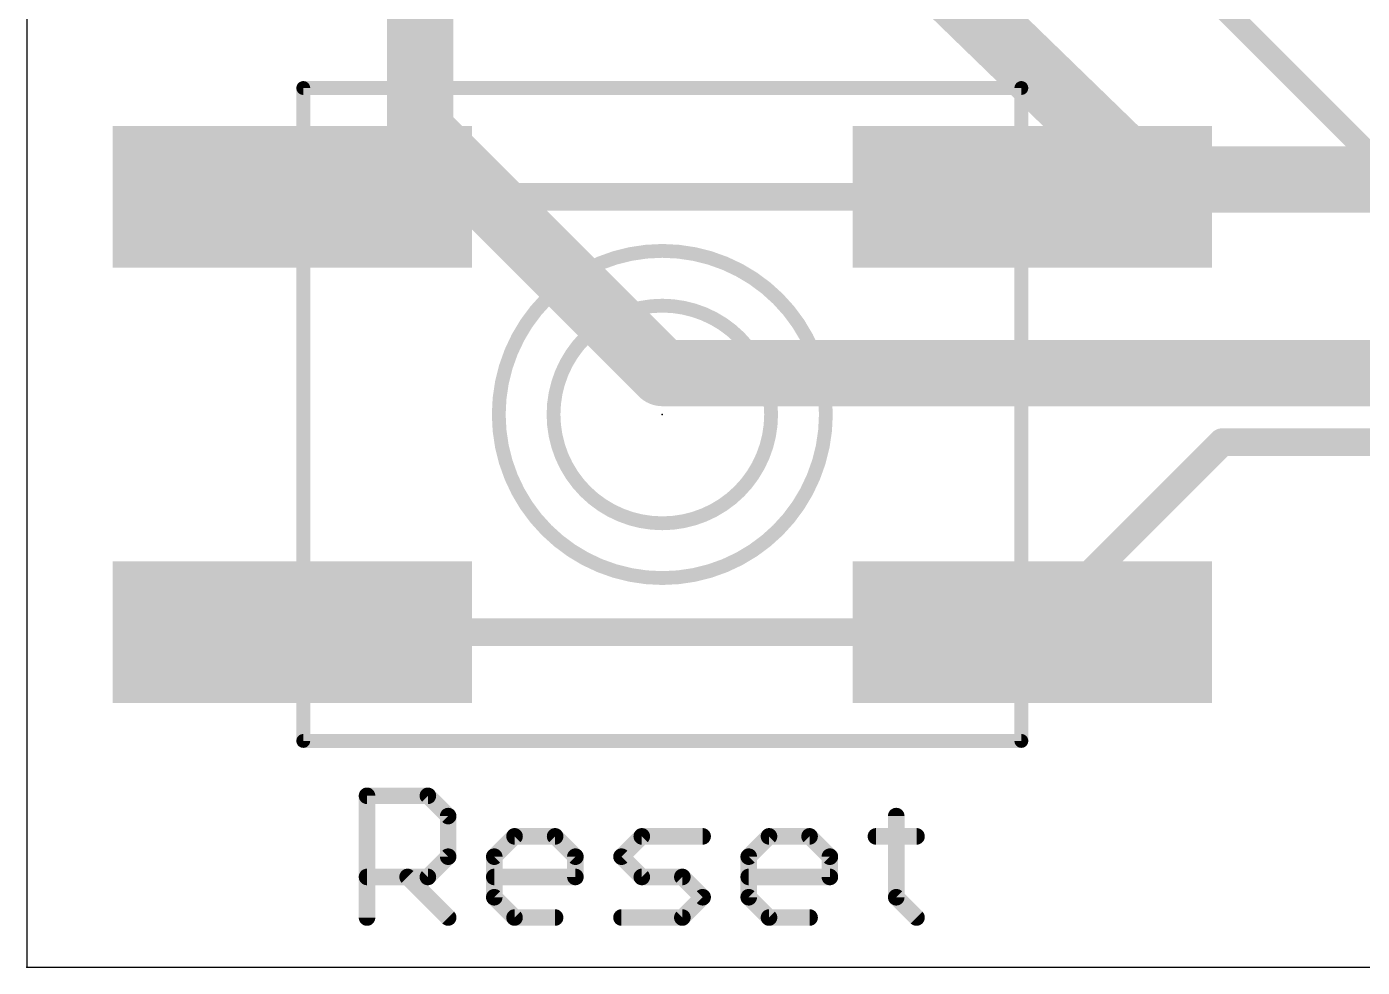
# Model space of a CAD drawing. Extents: x 0 to 68.6, y 0 to 53.3.
# Drawn here: x 0 to 12.28, y 0 to 8.64 of the extents above; entities that cross this region are included whole.
import ezdxf

# ---------------------------------------------------------------- set-up
doc = ezdxf.new("R2010")
doc.units = 0
for name, color, linetype in [('1', 12, 'CONTINUOUS'), ('16', 132, 'CONTINUOUS'), ('20', 53, 'CONTINUOUS'), ('21', 40, 'CONTINUOUS'), ('23', 53, 'CONTINUOUS'), ('29', 253, 'CONTINUOUS')]:
    doc.layers.add(name, color=color, linetype=linetype)

# ---------------------------------------------------------------- blocks, each defined once
blk = doc.blocks.new('RECT')
blk.add_solid([(-0.5, -0.5), (0.5, -0.5), (-0.5, 0.5), (0.5, 0.5)])

msp = doc.modelspace()

# ---------------------------------------------------------------- linework, layer by layer
at = {"layer": '1'}
for points, const_width in [([(5.08, 14.732), (13.716, 6.096)], 0.2032), ([(3.617, 9.271), (3.617, 7.08)], 0.254), ([(2.442, 7.08), (9.242, 7.08)], 0.254), ([(3.617, 7.08), (2.442, 7.08)], 0.254), ([(9.242, 3.08), (10.988, 4.826)], 0.254), ([(10.988, 4.826), (15.748, 4.826)], 0.254), ([(2.442, 3.08), (9.242, 3.08)], 0.254)]:
    msp.add_lwpolyline(points, dxfattribs=dict(at, const_width=const_width))
at = {"layer": '1', "const_width": 0.127}
for points in [[(2.442, 7.1435, 1), (2.442, 7.0165)], [(2.442, 7.1435, 1), (2.442, 7.0165)], [(3.5535, 7.08, 1), (3.6805, 7.08)], [(3.617, 7.0165, 1), (3.617, 7.1435)], [(9.242, 7.0165, 1), (9.242, 7.1435)], [(10.988, 4.8895, 1), (10.988, 4.7625)], [(11.0329, 4.7811, 1), (10.9431, 4.8709)], [(2.442, 3.1435, 1), (2.442, 3.0165)], [(9.242, 3.0165, 1), (9.242, 3.1435)], [(9.1971, 3.1249, 1), (9.2869, 3.0351)]]:
    msp.add_lwpolyline(points, format="xyb", dxfattribs=at)
at = {"layer": '16', "const_width": 0.6096}
for points in [[(10.287, 7.239), (5.969, 11.43)], [(3.617, 7.686), (3.617, 9.271)], [(5.842, 5.461), (3.617, 7.686)], [(14.732, 7.239), (10.287, 7.239)], [(14.732, 5.461), (5.842, 5.461)]]:
    msp.add_lwpolyline(points, dxfattribs=at)
at = {"layer": '16', "const_width": 0.3048}
for points in [[(3.7248, 7.7938, 1), (3.5092, 7.5782)], [(3.4646, 7.686, 1), (3.7694, 7.686)], [(10.287, 7.3914, 1), (10.287, 7.0866)], [(10.1809, 7.1296, 1), (10.3931, 7.3484)], [(5.842, 5.6134, 1), (5.842, 5.3086)], [(5.7342, 5.3532, 1), (5.9498, 5.5688)]]:
    msp.add_lwpolyline(points, format="xyb", dxfattribs=at)
at = {"layer": '20'}
for p, q in [((0, 53.34), (0, 0)), ((0, 0), (66.04, 0))]:
    msp.add_line(p, q, dxfattribs=at)
at = {"layer": '21'}
for points, const_width in [([(2.542, 8.1118, 1), (2.542, 8.0482)], 0.0635), ([(2.5738, 8.08, 1), (2.5103, 8.08)], 0.0635), ([(9.1738, 8.08, 1), (9.1103, 8.08)], 0.0635), ([(9.142, 8.0482, 1), (9.142, 8.1118)], 0.0635), ([(5.842, 3.5767, 1), (5.842, 6.5833, 1), (5.842, 3.5767)], 0.127), ([(5.842, 4.08, 1), (5.842, 6.08, 1), (5.842, 4.08)], 0.127), ([(2.542, 2.1118, 1), (2.542, 2.0482)], 0.0635), ([(2.5103, 2.08, 1), (2.5738, 2.08)], 0.0635), ([(9.1103, 2.08, 1), (9.1738, 2.08)], 0.0635), ([(9.142, 2.0482, 1), (9.142, 2.1118)], 0.0635), ([(3.1661, 1.5758, 1), (3.0899, 1.5758)], 0.0762), ([(3.128, 1.6139, 1), (3.128, 1.5377)], 0.0762), ([(3.7142, 1.6027, 1), (3.6603, 1.5488)], 0.0762), ([(3.6873, 1.5377, 1), (3.6873, 1.6139)], 0.0762), ([(3.9118, 1.3893, 1), (3.8356, 1.3893)], 0.0762), ([(3.8468, 1.3624, 1), (3.9006, 1.4163)], 0.0762), ([(8.0301, 1.3893, 1), (7.9539, 1.3893)], 0.0762), ([(4.4838, 1.241, 1), (4.4838, 1.1648)], 0.0762), ([(4.5108, 1.176, 1), (4.4569, 1.2298)], 0.0762), ([(4.8836, 1.2298, 1), (4.8297, 1.176)], 0.0762), ([(4.8567, 1.1648, 1), (4.8567, 1.241)], 0.0762), ([(5.6532, 1.241, 1), (5.6532, 1.1648)], 0.0762), ([(5.6802, 1.176, 1), (5.6263, 1.2298)], 0.0762), ([(6.2125, 1.1648, 1), (6.2125, 1.241)], 0.0762), ([(6.8226, 1.241, 1), (6.8226, 1.1648)], 0.0762), ([(6.8496, 1.176, 1), (6.7957, 1.2298)], 0.0762), ([(7.2224, 1.2298, 1), (7.1685, 1.176)], 0.0762), ([(7.1955, 1.1648, 1), (7.1955, 1.241)], 0.0762), ([(7.8056, 1.241, 1), (7.8056, 1.1648)], 0.0762), ([(8.1784, 1.1648, 1), (8.1784, 1.241)], 0.0762), ([(3.8356, 1.0165, 1), (3.9118, 1.0165)], 0.0762), ([(3.9006, 0.9895, 1), (3.8468, 1.0434)], 0.0762), ([(4.3355, 1.0165, 1), (4.2593, 1.0165)], 0.0762), ([(4.2705, 1.0434, 1), (4.3243, 0.9895)], 0.0762), ([(5.0812, 1.0165, 1), (5.005, 1.0165)], 0.0762), ([(5.0162, 0.9895, 1), (5.07, 1.0434)], 0.0762), ([(5.4937, 1.0434, 1), (5.4399, 0.9895)], 0.0762), ([(5.4399, 1.0434, 1), (5.4937, 0.9895)], 0.0762), ([(6.6743, 1.0165, 1), (6.5981, 1.0165)], 0.0762), ([(6.6093, 1.0434, 1), (6.6631, 0.9895)], 0.0762), ([(7.42, 1.0165, 1), (7.3438, 1.0165)], 0.0762), ([(7.355, 0.9895, 1), (7.4088, 1.0434)], 0.0762), ([(3.128, 0.8682, 1), (3.128, 0.792)], 0.0762), ([(3.5278, 0.857, 1), (3.4739, 0.8031)], 0.0762), ([(3.6603, 0.857, 1), (3.7142, 0.8031)], 0.0762), ([(3.6873, 0.792, 1), (3.6873, 0.8682)], 0.0762), ([(4.2974, 0.8682, 1), (4.2974, 0.792)], 0.0762), ([(5.005, 0.8301, 1), (5.0812, 0.8301)], 0.0762), ([(5.0431, 0.792, 1), (5.0431, 0.8682)], 0.0762), ([(5.6532, 0.8682, 1), (5.6532, 0.792)], 0.0762), ([(5.6263, 0.8031, 1), (5.6802, 0.857)], 0.0762), ([(6.053, 0.857, 1), (5.9991, 0.8031)], 0.0762), ([(6.0261, 0.792, 1), (6.0261, 0.8682)], 0.0762), ([(6.6362, 0.8682, 1), (6.6362, 0.792)], 0.0762), ([(7.3438, 0.8301, 1), (7.42, 0.8301)], 0.0762), ([(7.3819, 0.792, 1), (7.3819, 0.8682)], 0.0762), ([(4.3243, 0.6706, 1), (4.2705, 0.6167)], 0.0762), ([(4.2593, 0.6436, 1), (4.3355, 0.6436)], 0.0762), ([(6.2394, 0.6167, 1), (6.1856, 0.6706)], 0.0762), ([(6.1856, 0.6167, 1), (6.2394, 0.6706)], 0.0762), ([(6.6631, 0.6706, 1), (6.6093, 0.6167)], 0.0762), ([(6.5981, 0.6436, 1), (6.6743, 0.6436)], 0.0762), ([(8.019, 0.6706, 1), (7.9651, 0.6167)], 0.0762), ([(7.9539, 0.6436, 1), (8.0301, 0.6436)], 0.0762), ([(3.0899, 0.4572, 1), (3.1661, 0.4572)], 0.0762), ([(3.8468, 0.4303, 1), (3.9006, 0.4841)], 0.0762), ([(4.4838, 0.4953, 1), (4.4838, 0.4191)], 0.0762), ([(4.4569, 0.4303, 1), (4.5108, 0.4841)], 0.0762), ([(4.8567, 0.4191, 1), (4.8567, 0.4953)], 0.0762), ([(5.4668, 0.4953, 1), (5.4668, 0.4191)], 0.0762), ([(5.9991, 0.4841, 1), (6.053, 0.4303)], 0.0762), ([(6.0261, 0.4191, 1), (6.0261, 0.4953)], 0.0762), ([(6.8226, 0.4953, 1), (6.8226, 0.4191)], 0.0762), ([(6.7957, 0.4303, 1), (6.8496, 0.4841)], 0.0762), ([(7.1955, 0.4191, 1), (7.1955, 0.4953)], 0.0762), ([(8.1515, 0.4303, 1), (8.2054, 0.4841)], 0.0762)]:
    msp.add_lwpolyline(points, format="xyb", dxfattribs=dict(at, const_width=const_width))
for points, const_width in [([(2.542, 8.08), (9.142, 8.08)], 0.127), ([(2.542, 2.08), (2.542, 8.08)], 0.127), ([(9.142, 8.08), (9.142, 2.08)], 0.127), ([(9.142, 2.08), (2.542, 2.08)], 0.127), ([(3.128, 0.4572), (3.128, 1.5758)], 0.1524), ([(3.128, 1.5758), (3.6873, 1.5758)], 0.1524), ([(3.6873, 1.5758), (3.8737, 1.3893)], 0.1524), ([(3.8737, 1.3893), (3.8737, 1.0165)], 0.1524), ([(7.992, 1.3893), (7.992, 0.6436)], 0.1524), ([(4.2974, 1.0165), (4.4838, 1.2029)], 0.1524), ([(4.4838, 1.2029), (4.8567, 1.2029)], 0.1524), ([(4.8567, 1.2029), (5.0431, 1.0165)], 0.1524), ([(5.4668, 1.0165), (5.6532, 1.2029)], 0.1524), ([(5.6532, 1.2029), (6.2125, 1.2029)], 0.1524), ([(6.6362, 1.0165), (6.8226, 1.2029)], 0.1524), ([(6.8226, 1.2029), (7.1955, 1.2029)], 0.1524), ([(7.1955, 1.2029), (7.3819, 1.0165)], 0.1524), ([(7.8056, 1.2029), (8.1784, 1.2029)], 0.1524), ([(3.8737, 1.0165), (3.6873, 0.8301)], 0.1524), ([(4.2974, 0.6436), (4.2974, 1.0165)], 0.1524), ([(5.0431, 1.0165), (5.0431, 0.8301)], 0.1524), ([(5.6532, 0.8301), (5.4668, 1.0165)], 0.1524), ([(6.6362, 0.6436), (6.6362, 1.0165)], 0.1524), ([(7.3819, 1.0165), (7.3819, 0.8301)], 0.1524), ([(3.6873, 0.8301), (3.128, 0.8301)], 0.1524), ([(3.5009, 0.8301), (3.8737, 0.4572)], 0.1524), ([(5.0431, 0.8301), (4.2974, 0.8301)], 0.1524), ([(6.0261, 0.8301), (5.6532, 0.8301)], 0.1524), ([(6.2125, 0.6436), (6.0261, 0.8301)], 0.1524), ([(7.3819, 0.8301), (6.6362, 0.8301)], 0.1524), ([(4.4838, 0.4572), (4.2974, 0.6436)], 0.1524), ([(6.0261, 0.4572), (6.2125, 0.6436)], 0.1524), ([(6.8226, 0.4572), (6.6362, 0.6436)], 0.1524), ([(7.992, 0.6436), (8.1784, 0.4572)], 0.1524), ([(4.8567, 0.4572), (4.4838, 0.4572)], 0.1524), ([(5.4668, 0.4572), (6.0261, 0.4572)], 0.1524), ([(7.1955, 0.4572), (6.8226, 0.4572)], 0.1524)]:
    msp.add_lwpolyline(points, dxfattribs=dict(at, const_width=const_width))
at = {"layer": '23'}
for p in [(5.842, 5.08), (0, 0)]:
    msp.add_point(p, dxfattribs=at)

# ---------------------------------------------------------------- block references
at = {"layer": '1', "xscale": 3.2, "yscale": 1.2}
for p in [(2.442, 7.08), (9.242, 7.08), (2.442, 3.08), (9.242, 3.08)]:
    msp.add_blockref('RECT', p, dxfattribs=at)
at = {"layer": '29', "xscale": 3.3016, "yscale": 1.3016}
for p in [(2.442, 7.08), (9.242, 7.08), (2.442, 3.08), (9.242, 3.08)]:
    msp.add_blockref('RECT', p, dxfattribs=at)

doc.saveas('drawing.dxf')
